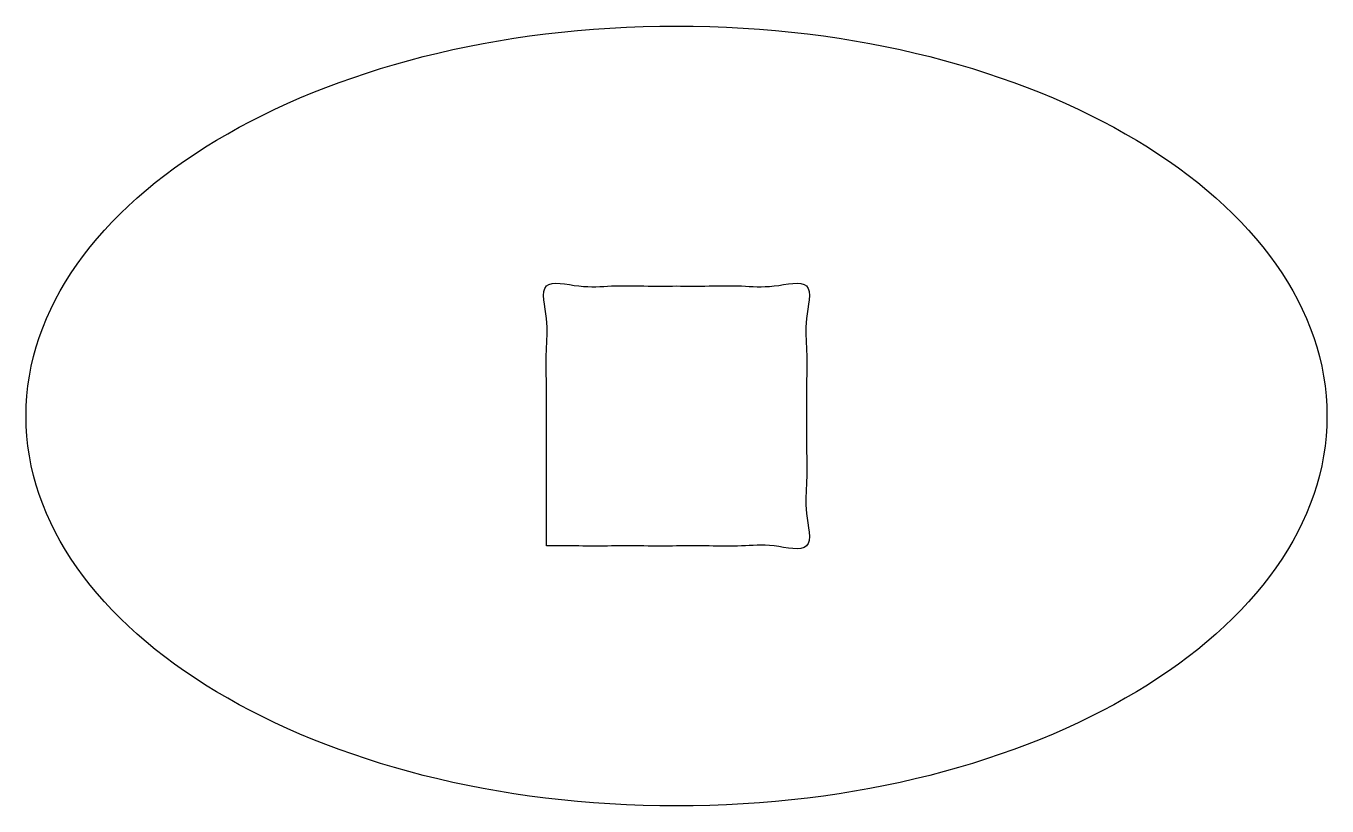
# Model space of a CAD drawing. Header units: millimetres. Extents: x 10 to 110, y 10 to 70.
import ezdxf

# ---------------------------------------------------------------- set-up
doc = ezdxf.new("R2010")
doc.units = ezdxf.units.MM

msp = doc.modelspace()

# ---------------------------------------------------------------- linework, layer by layer
msp.add_ellipse((60, 40), major_axis=(50, 0), ratio=0.6)
msp.add_open_spline([(50, 30), (70, 30), (70, 50), (50, 50), (50, 30)], degree=1)

doc.saveas('drawing.dxf')
